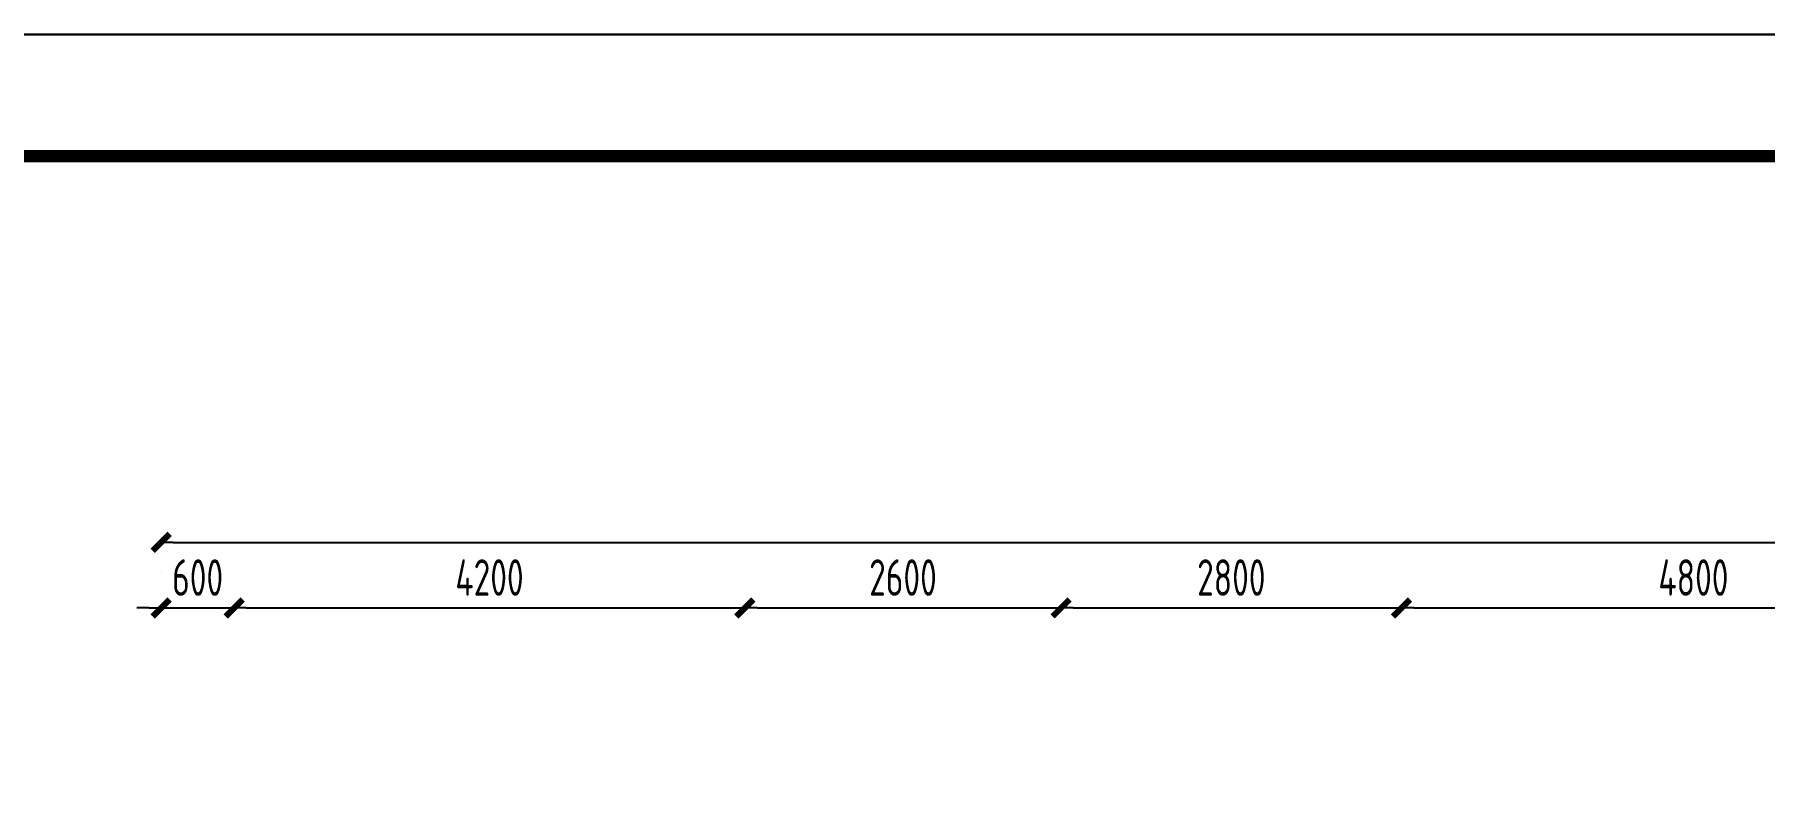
# Model space of a CAD drawing. Extents: x 580289 to 1106878, y -144605 to 78052.
# Drawn here: x 756393 to 770618, y 70973 to 77260 of the extents above; entities that cross this region are included whole.
import ezdxf

# ---------------------------------------------------------------- set-up
doc = ezdxf.new("R2010")
doc.units = 0
doc.header["$LTSCALE"] = 100
doc.layers.get('0').update_dxf_attribs({"linetype": 'CONTINUOUS'})
doc.layers.get('Defpoints').update_dxf_attribs({"linetype": 'CONTINUOUS'})
for name, color, linetype in [('DIM', 3, 'CONTINUOUS'), ('T图框', 7, 'CONTINUOUS'), ('图框', 254, 'CONTINUOUS')]:
    doc.layers.add(name, color=color, linetype=linetype)
doc.styles.add('TSSD_Dimension', font='Tssdeng.shx', dxfattribs={"width": 0.7, "bigfont": 'tssdchn.shx'})
doc.dimstyles.new('TSSD_100_100$0', dxfattribs={"dimtxt": 300, "dimasz": 100, "dimexe": 250, "dimexo": 250, "dimgap": 100, "dimtad": 1, "dimdec": 0, "dimzin": 0, "dimdsep": 46, "dimtxsty": 'TSSD_Dimension', "dimblk": '_TSDBK', "dimblk1": '_TSDBK', "dimblk2": '_TSDBK', "dimsah": 1, "dimcen": 0, "dimclrt": 7, "dimadec": 0, "dimazin": 0, "dimtfac": 1, "dimtdec": 0, "dimtix": 1, "dimtmove": 2, "dimatfit": 3, "dimldrblk": '_TSDBK', "dimfxl": 1, "dimtolj": 1, "dimtzin": 0, "dimarcsym": 0})

# ---------------------------------------------------------------- blocks, each defined once
blk = doc.blocks.new('_TSDBK')
blk.add_line((-1, 0), (0, 0))
at = {"const_width": 0.5}
blk.add_lwpolyline([(-0.7, -0.7), (0.7, 0.7)], dxfattribs=at)
blk = doc.blocks.new('*D761')
at = {"layer": 'Defpoints', "color": 0}
for p in [(757434, 72547), (758034, 72547), (758034, 72547)]:
    blk.add_point(p, dxfattribs=at)
at = {"layer": 'DIM', "color": 0, "lineweight": -2}
for p, q in [((757334, 72547), (757234, 72547)), ((757434, 72547), (758034, 72547)), ((758134, 72547), (758234, 72547))]:
    blk.add_line(p, q, dxfattribs=at)
at = {"layer": 'DIM', "color": 0, "lineweight": -2, "xscale": 100, "yscale": 100, "zscale": 100}
blk.add_blockref('_TSDBK', (757434, 72547), dxfattribs=at)
at = {"layer": 'DIM', "color": 0, "lineweight": -2, "xscale": 100, "yscale": 100, "zscale": 100, "rotation": 180}
blk.add_blockref('_TSDBK', (758034, 72547), dxfattribs=at)
at = {"layer": 'DIM', "color": 7, "insert": (757734, 72797), "char_height": 300, "attachment_point": 5, "style": 'TSSD_Dimension'}
blk.add_mtext('\\A1;600', dxfattribs=at)
blk = doc.blocks.new('*D762')
at = {"layer": 'Defpoints', "color": 0}
for p in [(758034, 72547), (762234, 72547), (762234, 72547)]:
    blk.add_point(p, dxfattribs=at)
at = {"layer": 'DIM', "color": 0, "lineweight": -2}
blk.add_line((758134, 72547), (762134, 72547), dxfattribs=at)
at = {"layer": 'DIM', "color": 0, "lineweight": -2, "xscale": 100, "yscale": 100, "zscale": 100, "rotation": 180}
blk.add_blockref('_TSDBK', (758034, 72547), dxfattribs=at)
at = {"layer": 'DIM', "color": 0, "lineweight": -2, "xscale": 100, "yscale": 100, "zscale": 100}
blk.add_blockref('_TSDBK', (762234, 72547), dxfattribs=at)
at = {"layer": 'DIM', "color": 7, "insert": (760134, 72797), "char_height": 300, "attachment_point": 5, "style": 'TSSD_Dimension'}
blk.add_mtext('\\A1;4200', dxfattribs=at)
blk = doc.blocks.new('*D763')
at = {"layer": 'Defpoints', "color": 0}
for p in [(762234, 72547), (764834, 72547), (764834, 72547)]:
    blk.add_point(p, dxfattribs=at)
at = {"layer": 'DIM', "color": 0, "lineweight": -2}
blk.add_line((762334, 72547), (764734, 72547), dxfattribs=at)
at = {"layer": 'DIM', "color": 0, "lineweight": -2, "xscale": 100, "yscale": 100, "zscale": 100, "rotation": 180}
blk.add_blockref('_TSDBK', (762234, 72547), dxfattribs=at)
at = {"layer": 'DIM', "color": 0, "lineweight": -2, "xscale": 100, "yscale": 100, "zscale": 100}
blk.add_blockref('_TSDBK', (764834, 72547), dxfattribs=at)
at = {"layer": 'DIM', "color": 7, "insert": (763534, 72797), "char_height": 300, "attachment_point": 5, "style": 'TSSD_Dimension'}
blk.add_mtext('\\A1;2600', dxfattribs=at)
blk = doc.blocks.new('*D764')
at = {"layer": 'Defpoints', "color": 0}
for p in [(764834, 72547), (767634, 72547), (767634, 72547)]:
    blk.add_point(p, dxfattribs=at)
at = {"layer": 'DIM', "color": 0, "lineweight": -2}
blk.add_line((764934, 72547), (767534, 72547), dxfattribs=at)
at = {"layer": 'DIM', "color": 0, "lineweight": -2, "xscale": 100, "yscale": 100, "zscale": 100, "rotation": 180}
blk.add_blockref('_TSDBK', (764834, 72547), dxfattribs=at)
at = {"layer": 'DIM', "color": 0, "lineweight": -2, "xscale": 100, "yscale": 100, "zscale": 100}
blk.add_blockref('_TSDBK', (767634, 72547), dxfattribs=at)
at = {"layer": 'DIM', "color": 7, "insert": (766234, 72797), "char_height": 300, "attachment_point": 5, "style": 'TSSD_Dimension'}
blk.add_mtext('\\A1;2800', dxfattribs=at)
blk = doc.blocks.new('*D765')
at = {"layer": 'Defpoints', "color": 0}
for p in [(767634, 72547), (772434, 72547), (772434, 72547)]:
    blk.add_point(p, dxfattribs=at)
at = {"layer": 'DIM', "color": 0, "lineweight": -2}
for p, q in [((772434, 72797), (772434, 72797)), ((767734, 72547), (772334, 72547))]:
    blk.add_line(p, q, dxfattribs=at)
at = {"layer": 'DIM', "color": 0, "lineweight": -2, "xscale": 100, "yscale": 100, "zscale": 100, "rotation": 180}
blk.add_blockref('_TSDBK', (767634, 72547), dxfattribs=at)
at = {"layer": 'DIM', "color": 0, "lineweight": -2, "xscale": 100, "yscale": 100, "zscale": 100}
blk.add_blockref('_TSDBK', (772434, 72547), dxfattribs=at)
at = {"layer": 'DIM', "color": 7, "insert": (770034, 72797), "char_height": 300, "attachment_point": 5, "style": 'TSSD_Dimension'}
blk.add_mtext('\\A1;4800', dxfattribs=at)
blk = doc.blocks.new('*D778')
at = {"layer": 'Defpoints', "color": 0}
for p in [(757434, 73086), (806634, 73086), (806634, 73086)]:
    blk.add_point(p, dxfattribs=at)
at = {"layer": 'DIM', "color": 0, "lineweight": -2}
for p, q in [((757534, 73086), (806534, 73086)), ((757434, 72836), (757434, 72836))]:
    blk.add_line(p, q, dxfattribs=at)
at = {"layer": 'DIM', "color": 0, "lineweight": -2, "xscale": 100, "yscale": 100, "zscale": 100, "rotation": 180}
blk.add_blockref('_TSDBK', (757434, 73086), dxfattribs=at)
at = {"layer": 'DIM', "color": 0, "lineweight": -2, "xscale": 100, "yscale": 100, "zscale": 100}
blk.add_blockref('_TSDBK', (806634, 73086), dxfattribs=at)
at = {"layer": 'DIM', "color": 7, "insert": (782034, 73336), "char_height": 300, "attachment_point": 5, "style": 'TSSD_Dimension'}
blk.add_mtext('\\A1;49200', dxfattribs=at)
blk = doc.blocks.new('A$C72C84CBD')
at = {"layer": '图框', "color": 0}
for points in [[(0, 0), (0, 59400), (84100, 59400), (84100, 0)], [(0, 0), (84100, 0), (84100, 59400), (0, 59400)]]:
    blk.add_lwpolyline(points, close=True, dxfattribs=at)
at = {"layer": '图框', "color": 0, "const_width": 100}
blk.add_lwpolyline([(2500, 1000), (83100, 1000), (83100, 58400), (2500, 58400)], close=True, dxfattribs=at)
blk = doc.blocks.new('图框')
at = {"layer": 'T图框', "color": 4}
blk.add_blockref('A$C72C84CBD', (602717, 102744), dxfattribs=at)

msp = doc.modelspace()

# ---------------------------------------------------------------- block references
at = {"layer": 'T图框'}
msp.add_blockref('图框', (145485, -84883.4), dxfattribs=at)

# ---------------------------------------------------------------- dimensions: what is measured, and where the dimension line sits
at = {"layer": 'DIM'}
for base, p1, p2, picture, middle in [((806633.8, 73086.4), (757433.8, 73086.4), (806633.8, 73086.4), '*D778', (782033.8, 73336.4)), ((758033.8, 72547.1), (757433.8, 72547.1), (758033.8, 72547.1), '*D761', (757733.8, 72797.1)), ((762233.8, 72547.1), (758033.8, 72547.1), (762233.8, 72547.1), '*D762', (760133.8, 72797.1)), ((764833.8, 72547.1), (762233.8, 72547.1), (764833.8, 72547.1), '*D763', (763533.8, 72797.1)), ((767633.8, 72547.1), (764833.8, 72547.1), (767633.8, 72547.1), '*D764', (766233.8, 72797.1)), ((772433.8, 72547.1), (767633.8, 72547.1), (772433.8, 72547.1), '*D765', (770033.8, 72797.1))]:
    dim = msp.add_linear_dim(base=base, p1=p1, p2=p2, dimstyle='TSSD_100_100$0', dxfattribs=at)
    dim.commit()
    dim.dimension.update_dxf_attribs({"geometry": picture, "text_midpoint": middle})

doc.saveas('drawing.dxf')
